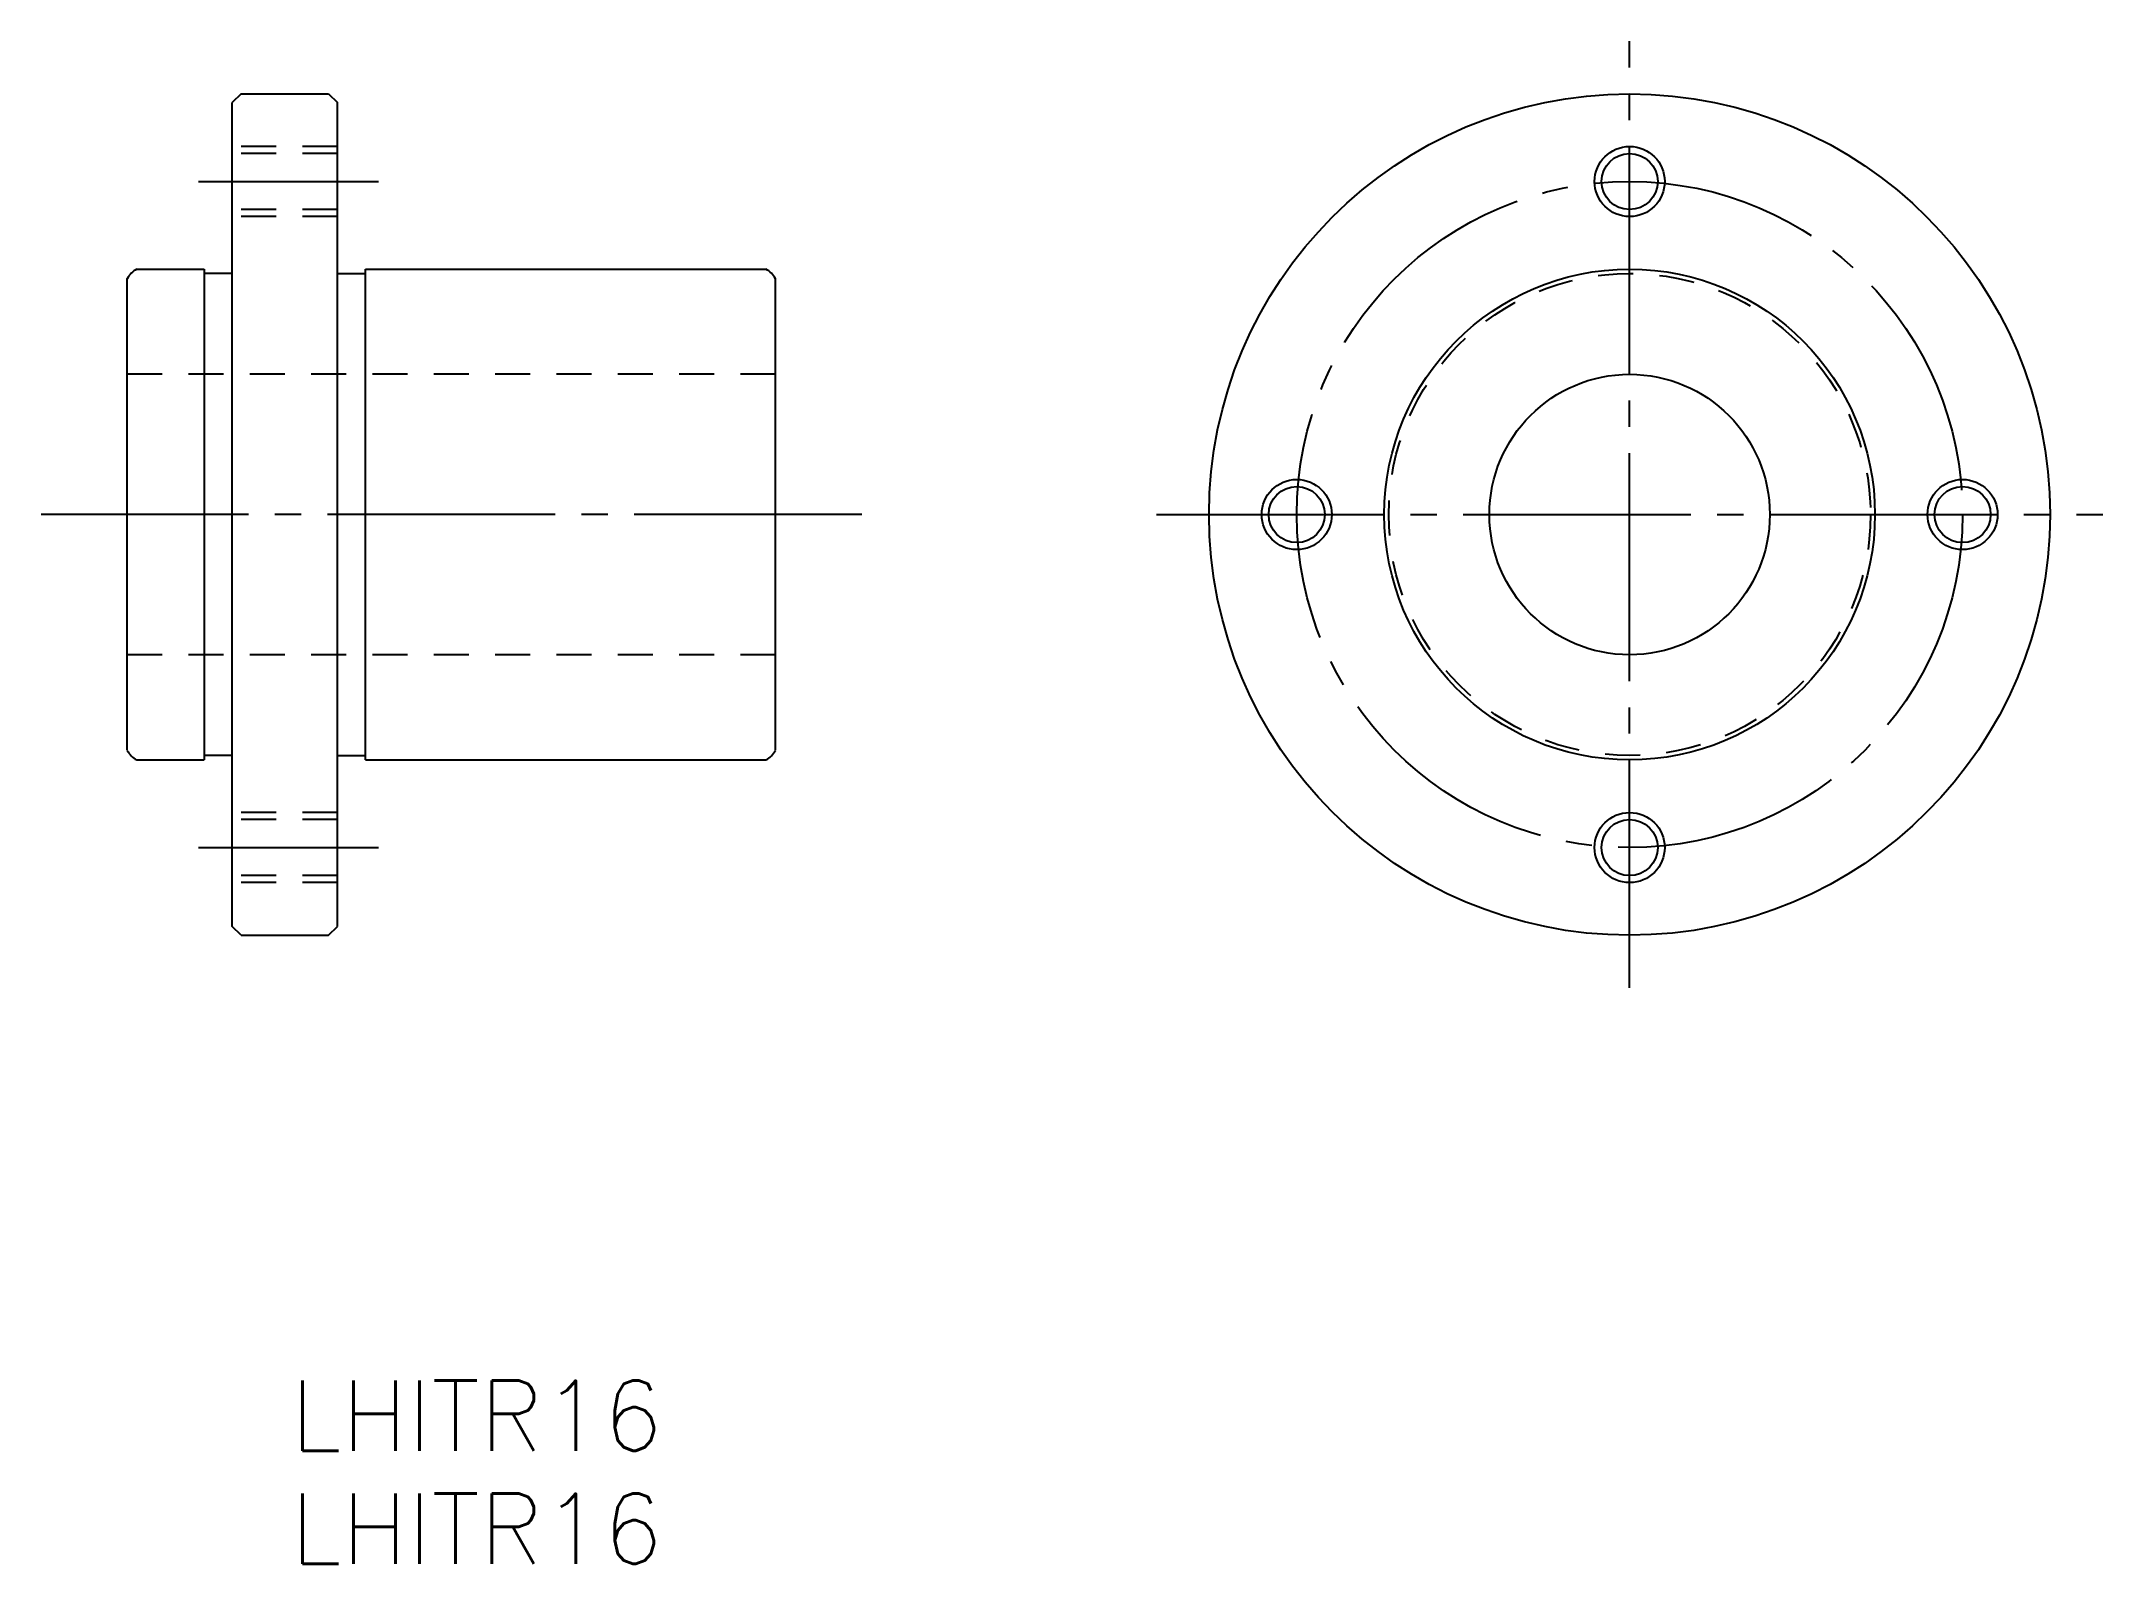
# Model space of a CAD drawing. Extents: x 601 to 719, y 257 to 343.
import ezdxf

# ---------------------------------------------------------------- set-up
doc = ezdxf.new("R2010")
doc.units = 0
doc.linetypes.add('CENTER', pattern=[17.5, 13, -1.5, 1.5, -1.5])
doc.linetypes.add('DASHED', pattern=[3.5, 2, -1.5])
doc.layers.get('0').update_dxf_attribs({"linetype": 'CONTINUOUS'})
doc.layers.add('CENTER', color=1, linetype='CENTER')
doc.styles.get("Standard").update_dxf_attribs({"font": 'txt.shx', "bigfont": '@extfont2.shx'})

msp = doc.modelspace()

# ---------------------------------------------------------------- linework, layer by layer
at = {"color": 7, "linetype": 'CONTINUOUS'}
for p, q in [((612.55, 340.49), (612.05, 339.99)), ((612.55, 340.49), (617.55, 340.49)), ((617.55, 340.49), (618.05, 339.99)), ((612.05, 292.99), (612.05, 339.99)), ((618.05, 292.99), (618.05, 339.99)), ((606.05, 303.04), (606.05, 329.95)), ((606.59, 330.49), (610.45, 330.49)), ((610.45, 330.49), (610.45, 302.49)), ((612.05, 330.24), (610.45, 330.24)), ((618.05, 330.24), (619.65, 330.24)), ((619.65, 330.49), (642.5, 330.49)), ((619.65, 302.49), (619.65, 330.49)), ((643.05, 303.04), (643.05, 329.95)), ((606.59, 302.49), (610.45, 302.49)), ((612.05, 302.74), (610.45, 302.74)), ((618.05, 302.74), (619.65, 302.74)), ((619.65, 302.49), (642.5, 302.49)), ((612.55, 292.49), (612.05, 292.99)), ((617.55, 292.49), (618.05, 292.99)), ((612.55, 292.49), (617.55, 292.49))]:
    msp.add_line(p, q, dxfattribs=at)
at = {"color": 3, "linetype": 'DASHED'}
for p, q in [((618.05, 337.49), (612.05, 337.49)), ((618.05, 337.09), (612.05, 337.09)), ((618.05, 333.89), (612.05, 333.89)), ((618.05, 333.49), (612.05, 333.49)), ((643.05, 324.49), (606.05, 324.49)), ((643.05, 308.49), (606.05, 308.49)), ((618.05, 299.49), (612.05, 299.49)), ((618.05, 299.09), (612.05, 299.09)), ((618.05, 295.89), (612.05, 295.89)), ((618.05, 295.49), (612.05, 295.49))]:
    msp.add_line(p, q, dxfattribs=at)
at = {"color": 7, "linetype": 'CONTINUOUS'}
for centre, radius in [((691.8, 316.49), 24), ((691.8, 335.49), 1.6), ((691.8, 316.49), 14), ((691.8, 316.49), 8), ((672.8, 316.49), 1.6), ((710.8, 316.49), 1.6), ((691.8, 297.49), 1.6)]:
    msp.add_circle(centre, radius, dxfattribs=at)
at = {"color": 3, "linetype": 'CONTINUOUS'}
for centre in [(691.8, 335.49), (672.8, 316.49), (710.8, 316.49), (691.8, 297.49)]:
    msp.add_circle(centre, 2, dxfattribs=at)
at = {"color": 3, "linetype": 'DASHED'}
msp.add_circle((691.8, 316.49), 13.75, dxfattribs=at)
at = {"color": 7, "linetype": 'CONTINUOUS'}
for centre, start, end in [((607.2, 329.34), 117.7958, 152.2042), ((641.9, 329.34), 27.7958, 62.2042), ((607.2, 303.64), 207.7958, 242.2042), ((641.9, 303.64), 297.7958, 332.2042)]:
    msp.add_arc(centre, 1.3, start, end, dxfattribs=at)
at = {"layer": 'CENTER', "color": 1, "linetype": 'CENTER'}
for p, q in [((691.8, 289.49), (691.8, 343.49)), ((610.13, 335.49), (620.39, 335.49)), ((647.98, 316.49), (601.15, 316.49)), ((664.8, 316.49), (718.8, 316.49)), ((610.13, 297.49), (620.39, 297.49))]:
    msp.add_line(p, q, dxfattribs=at)
msp.add_circle((691.8, 316.49), 19, dxfattribs=at)

# ---------------------------------------------------------------- texts
at = {"color": 7, "linetype": 'CONTINUOUS'}
for p in [(615.37, 263.08), (615.37, 256.63)]:
    msp.add_text('LHITR16', height=4, dxfattribs=at).set_placement(p)

doc.saveas('drawing.dxf')
